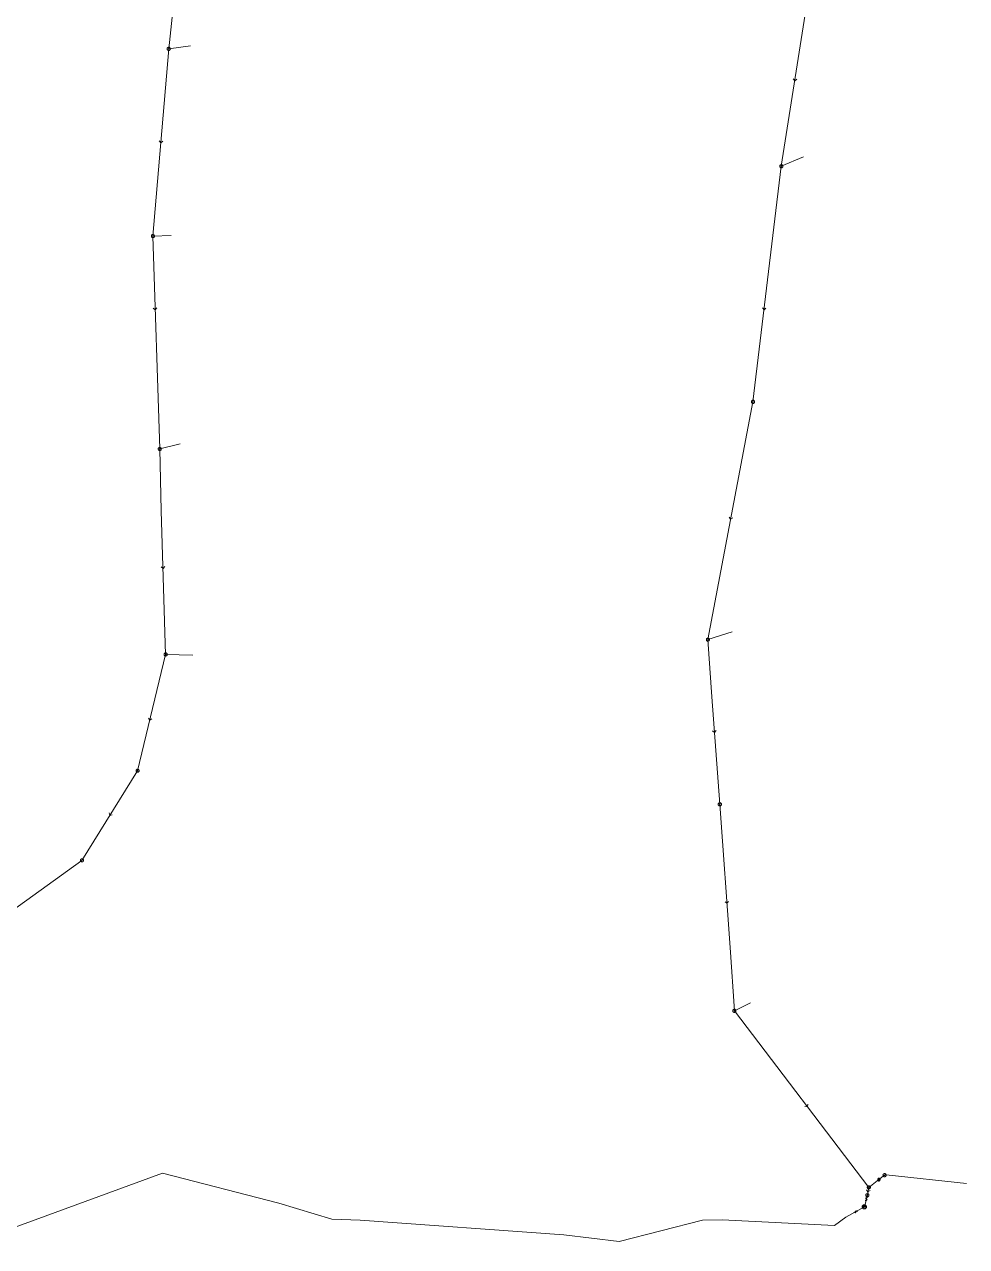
# Model space of a CAD drawing. Header units: metres. Extents: x 25504150 to 25508618, y 6694193 to 6702753.
# Drawn here: x 25506682.5 to 25506960.9, y 6701364.4 to 6701725.7 of the extents above; entities that cross this region are included whole.
import ezdxf

# ---------------------------------------------------------------- set-up
doc = ezdxf.new("R2010")
doc.units = ezdxf.units.M
for name, pattern in [('Paineviemariputket', [0]), ('Paineviemarivarusteet', [0]), ('Psewer_node', [0]), ('Sewer_node', [0]), ('Viemariputket', [0]), ('Viemarivarusteet', [0])]:
    doc.linetypes.add(name, pattern=pattern)
for name, color, linetype, lineweight in [('Paineviemariputket', 7, 'Paineviemariputket', 0), ('Paineviemarivarusteet', 7, 'Paineviemarivarusteet', 0), ('Psewer_node', 7, 'Psewer_node', 0), ('Sewer_node', 7, 'Sewer_node', 0), ('Viemariputket', 7, 'Viemariputket', 0), ('Viemarivarusteet', 7, 'Viemarivarusteet', 0)]:
    doc.layers.add(name, color=color, linetype=linetype, lineweight=lineweight)

msp = doc.modelspace()

# ---------------------------------------------------------------- linework, layer by layer
at = {"layer": 'Paineviemariputket', "color": 1, "linetype": 'Continuous', "lineweight": 15, "flags": 128}
msp.add_lwpolyline([(25506664.41, 6701364.37), (25506665.63, 6701365.02), (25506723.28, 6701386.07), (25506757.67, 6701377.15), (25506773.36, 6701372.51), (25506781.75, 6701372.21), (25506841.91, 6701367.84), (25506858.29, 6701365.91), (25506882.91, 6701372.13), (25506888.69, 6701372.29), (25506921.91, 6701370.64), (25506925.3, 6701373.04), (25506930.73, 6701376.12)], dxfattribs=at)
at = {"layer": 'Paineviemarivarusteet', "color": 32, "true_color": 0xb46600}
msp.add_point((25506930.73, 6701376.12), dxfattribs=at)
at = {"layer": 'Psewer_node', "color": 14, "linetype": 'Continuous', "true_color": 0xa60000}
for p, q in [((25506930.15, 6701375.87), (25506930.81, 6701376.74)), ((25506931.23, 6701375.74), (25506930.15, 6701375.87)), ((25506930.81, 6701376.74), (25506931.23, 6701375.74))]:
    msp.add_line(p, q, dxfattribs=at)
at = {"layer": 'Psewer_node', "color": 14, "linetype": 'Continuous', "true_color": 0xa60000, "flags": 128}
msp.add_lwpolyline([(25506931.35, 6701376.04), (25506931.35, 6701376.14), (25506931.34, 6701376.24), (25506931.32, 6701376.33), (25506931.28, 6701376.42), (25506931.22, 6701376.5), (25506931.16, 6701376.57), (25506931.08, 6701376.64), (25506931, 6701376.68), (25506930.91, 6701376.72), (25506930.81, 6701376.74), (25506930.71, 6701376.74), (25506930.61, 6701376.73), (25506930.52, 6701376.71), (25506930.43, 6701376.67), (25506930.35, 6701376.61), (25506930.28, 6701376.55), (25506930.21, 6701376.47), (25506930.17, 6701376.39), (25506930.13, 6701376.3), (25506930.11, 6701376.2), (25506930.11, 6701376.1), (25506930.12, 6701376), (25506930.14, 6701375.91), (25506930.18, 6701375.82), (25506930.24, 6701375.74), (25506930.3, 6701375.67), (25506930.38, 6701375.6), (25506930.46, 6701375.56), (25506930.55, 6701375.52), (25506930.65, 6701375.5), (25506930.75, 6701375.5), (25506930.85, 6701375.51), (25506930.94, 6701375.53), (25506931.03, 6701375.57), (25506931.11, 6701375.63), (25506931.18, 6701375.69), (25506931.25, 6701375.77), (25506931.29, 6701375.85), (25506931.33, 6701375.94)], close=True, dxfattribs=at)
at = {"layer": 'Sewer_node', "color": 46, "linetype": 'Continuous', "true_color": 0x7f5f00, "flags": 128}
for points, elevation in [([(25506725.62, 6701718.46), (25506725.61, 6701718.53), (25506725.6, 6701718.61), (25506725.57, 6701718.67), (25506725.53, 6701718.74), (25506725.48, 6701718.79), (25506725.43, 6701718.84), (25506725.36, 6701718.88), (25506725.3, 6701718.91), (25506725.22, 6701718.92), (25506725.15, 6701718.93), (25506725.08, 6701718.92), (25506725, 6701718.91), (25506724.94, 6701718.88), (25506724.87, 6701718.84), (25506724.82, 6701718.79), (25506724.77, 6701718.74), (25506724.73, 6701718.67), (25506724.7, 6701718.61), (25506724.69, 6701718.53), (25506724.68, 6701718.46), (25506724.69, 6701718.39), (25506724.7, 6701718.31), (25506724.73, 6701718.25), (25506724.77, 6701718.18), (25506724.82, 6701718.13), (25506724.87, 6701718.08), (25506724.94, 6701718.04), (25506725, 6701718.01), (25506725.08, 6701718), (25506725.15, 6701717.99), (25506725.22, 6701718), (25506725.3, 6701718.01), (25506725.36, 6701718.04), (25506725.43, 6701718.08), (25506725.48, 6701718.13), (25506725.53, 6701718.18), (25506725.57, 6701718.25), (25506725.6, 6701718.31), (25506725.61, 6701718.39)], 50.53), ([(25506906.65, 6701683.76), (25506906.64, 6701683.83), (25506906.63, 6701683.9), (25506906.6, 6701683.97), (25506906.56, 6701684.03), (25506906.52, 6701684.09), (25506906.46, 6701684.13), (25506906.4, 6701684.17), (25506906.33, 6701684.2), (25506906.26, 6701684.21), (25506906.19, 6701684.22), (25506906.12, 6701684.21), (25506906.05, 6701684.2), (25506905.98, 6701684.17), (25506905.92, 6701684.13), (25506905.86, 6701684.09), (25506905.82, 6701684.03), (25506905.78, 6701683.97), (25506905.75, 6701683.9), (25506905.74, 6701683.83), (25506905.73, 6701683.76), (25506905.74, 6701683.69), (25506905.75, 6701683.62), (25506905.78, 6701683.55), (25506905.82, 6701683.49), (25506905.86, 6701683.43), (25506905.92, 6701683.39), (25506905.98, 6701683.35), (25506906.05, 6701683.32), (25506906.12, 6701683.31), (25506906.19, 6701683.3), (25506906.26, 6701683.31), (25506906.33, 6701683.32), (25506906.4, 6701683.35), (25506906.46, 6701683.39), (25506906.52, 6701683.43), (25506906.56, 6701683.49), (25506906.6, 6701683.55), (25506906.63, 6701683.62), (25506906.64, 6701683.69)], 35.82), ([(25506720.93, 6701663.1), (25506720.92, 6701663.17), (25506720.91, 6701663.24), (25506720.88, 6701663.31), (25506720.84, 6701663.37), (25506720.8, 6701663.43), (25506720.74, 6701663.47), (25506720.68, 6701663.51), (25506720.61, 6701663.54), (25506720.54, 6701663.55), (25506720.47, 6701663.56), (25506720.4, 6701663.55), (25506720.33, 6701663.54), (25506720.26, 6701663.51), (25506720.2, 6701663.47), (25506720.14, 6701663.43), (25506720.1, 6701663.37), (25506720.06, 6701663.31), (25506720.03, 6701663.24), (25506720.02, 6701663.17), (25506720.01, 6701663.1), (25506720.02, 6701663.03), (25506720.03, 6701662.96), (25506720.06, 6701662.89), (25506720.1, 6701662.83), (25506720.14, 6701662.77), (25506720.2, 6701662.73), (25506720.26, 6701662.69), (25506720.33, 6701662.66), (25506720.4, 6701662.65), (25506720.47, 6701662.64), (25506720.54, 6701662.65), (25506720.61, 6701662.66), (25506720.68, 6701662.69), (25506720.74, 6701662.73), (25506720.8, 6701662.77), (25506720.84, 6701662.83), (25506720.88, 6701662.89), (25506720.91, 6701662.96), (25506720.92, 6701663.03)], 49.8), ([(25506898.29, 6701614.1), (25506898.28, 6701614.17), (25506898.27, 6701614.25), (25506898.24, 6701614.31), (25506898.2, 6701614.38), (25506898.15, 6701614.43), (25506898.1, 6701614.48), (25506898.03, 6701614.52), (25506897.97, 6701614.55), (25506897.89, 6701614.56), (25506897.82, 6701614.57), (25506897.75, 6701614.56), (25506897.67, 6701614.55), (25506897.61, 6701614.52), (25506897.54, 6701614.48), (25506897.49, 6701614.43), (25506897.44, 6701614.38), (25506897.4, 6701614.31), (25506897.37, 6701614.25), (25506897.36, 6701614.17), (25506897.35, 6701614.1), (25506897.36, 6701614.03), (25506897.37, 6701613.95), (25506897.4, 6701613.89), (25506897.44, 6701613.82), (25506897.49, 6701613.77), (25506897.54, 6701613.72), (25506897.61, 6701613.68), (25506897.67, 6701613.65), (25506897.75, 6701613.64), (25506897.82, 6701613.63), (25506897.89, 6701613.64), (25506897.97, 6701613.65), (25506898.03, 6701613.68), (25506898.1, 6701613.72), (25506898.15, 6701613.77), (25506898.2, 6701613.82), (25506898.24, 6701613.89), (25506898.27, 6701613.95), (25506898.28, 6701614.03)], 35.82), ([(25506722.95, 6701600.17), (25506722.94, 6701600.24), (25506722.93, 6701600.31), (25506722.9, 6701600.38), (25506722.86, 6701600.44), (25506722.82, 6701600.5), (25506722.76, 6701600.54), (25506722.7, 6701600.58), (25506722.63, 6701600.61), (25506722.56, 6701600.62), (25506722.49, 6701600.63), (25506722.42, 6701600.62), (25506722.35, 6701600.61), (25506722.28, 6701600.58), (25506722.22, 6701600.54), (25506722.16, 6701600.5), (25506722.12, 6701600.44), (25506722.08, 6701600.38), (25506722.05, 6701600.31), (25506722.04, 6701600.24), (25506722.03, 6701600.17), (25506722.04, 6701600.1), (25506722.05, 6701600.03), (25506722.08, 6701599.96), (25506722.12, 6701599.9), (25506722.16, 6701599.84), (25506722.22, 6701599.8), (25506722.28, 6701599.76), (25506722.35, 6701599.73), (25506722.42, 6701599.72), (25506722.49, 6701599.71), (25506722.56, 6701599.72), (25506722.63, 6701599.73), (25506722.7, 6701599.76), (25506722.76, 6701599.8), (25506722.82, 6701599.84), (25506722.86, 6701599.9), (25506722.9, 6701599.96), (25506722.93, 6701600.03), (25506722.94, 6701600.1)], 49.02), ([(25506884.96, 6701543.81), (25506884.95, 6701543.88), (25506884.94, 6701543.95), (25506884.91, 6701544.02), (25506884.87, 6701544.08), (25506884.83, 6701544.14), (25506884.77, 6701544.18), (25506884.71, 6701544.22), (25506884.64, 6701544.25), (25506884.57, 6701544.26), (25506884.5, 6701544.27), (25506884.43, 6701544.26), (25506884.36, 6701544.25), (25506884.29, 6701544.22), (25506884.23, 6701544.18), (25506884.17, 6701544.14), (25506884.13, 6701544.08), (25506884.09, 6701544.02), (25506884.06, 6701543.95), (25506884.05, 6701543.88), (25506884.04, 6701543.81), (25506884.05, 6701543.74), (25506884.06, 6701543.67), (25506884.09, 6701543.6), (25506884.13, 6701543.54), (25506884.17, 6701543.48), (25506884.23, 6701543.44), (25506884.29, 6701543.4), (25506884.36, 6701543.37), (25506884.43, 6701543.36), (25506884.5, 6701543.35), (25506884.57, 6701543.36), (25506884.64, 6701543.37), (25506884.71, 6701543.4), (25506884.77, 6701543.44), (25506884.83, 6701543.48), (25506884.87, 6701543.54), (25506884.91, 6701543.6), (25506884.94, 6701543.67), (25506884.95, 6701543.74)], 35.82), ([(25506724.7, 6701539.42), (25506724.69, 6701539.49), (25506724.68, 6701539.57), (25506724.65, 6701539.63), (25506724.61, 6701539.7), (25506724.56, 6701539.75), (25506724.51, 6701539.8), (25506724.44, 6701539.84), (25506724.38, 6701539.87), (25506724.3, 6701539.88), (25506724.23, 6701539.89), (25506724.16, 6701539.88), (25506724.08, 6701539.87), (25506724.02, 6701539.84), (25506723.95, 6701539.8), (25506723.9, 6701539.75), (25506723.85, 6701539.7), (25506723.81, 6701539.63), (25506723.78, 6701539.57), (25506723.77, 6701539.49), (25506723.76, 6701539.42), (25506723.77, 6701539.35), (25506723.78, 6701539.27), (25506723.81, 6701539.21), (25506723.85, 6701539.14), (25506723.9, 6701539.09), (25506723.95, 6701539.04), (25506724.02, 6701539), (25506724.08, 6701538.97), (25506724.16, 6701538.96), (25506724.23, 6701538.95), (25506724.3, 6701538.96), (25506724.38, 6701538.97), (25506724.44, 6701539), (25506724.51, 6701539.04), (25506724.56, 6701539.09), (25506724.61, 6701539.14), (25506724.65, 6701539.21), (25506724.68, 6701539.27), (25506724.69, 6701539.35)], 48.28), ([(25506716.4, 6701505.04), (25506716.39, 6701505.11), (25506716.38, 6701505.18), (25506716.35, 6701505.25), (25506716.31, 6701505.31), (25506716.27, 6701505.37), (25506716.21, 6701505.41), (25506716.15, 6701505.45), (25506716.08, 6701505.48), (25506716.01, 6701505.49), (25506715.94, 6701505.5), (25506715.87, 6701505.49), (25506715.8, 6701505.48), (25506715.73, 6701505.45), (25506715.67, 6701505.41), (25506715.61, 6701505.37), (25506715.57, 6701505.31), (25506715.53, 6701505.25), (25506715.5, 6701505.18), (25506715.49, 6701505.11), (25506715.48, 6701505.04), (25506715.49, 6701504.97), (25506715.5, 6701504.9), (25506715.53, 6701504.83), (25506715.57, 6701504.77), (25506715.61, 6701504.71), (25506715.67, 6701504.67), (25506715.73, 6701504.63), (25506715.8, 6701504.6), (25506715.87, 6701504.59), (25506715.94, 6701504.58), (25506716.01, 6701504.59), (25506716.08, 6701504.6), (25506716.15, 6701504.63), (25506716.21, 6701504.67), (25506716.27, 6701504.71), (25506716.31, 6701504.77), (25506716.35, 6701504.83), (25506716.38, 6701504.9), (25506716.39, 6701504.97)], 47.85), ([(25506888.49, 6701495.11), (25506888.48, 6701495.18), (25506888.47, 6701495.26), (25506888.44, 6701495.32), (25506888.4, 6701495.39), (25506888.35, 6701495.44), (25506888.3, 6701495.49), (25506888.23, 6701495.53), (25506888.17, 6701495.56), (25506888.09, 6701495.57), (25506888.02, 6701495.58), (25506887.95, 6701495.57), (25506887.87, 6701495.56), (25506887.81, 6701495.53), (25506887.74, 6701495.49), (25506887.69, 6701495.44), (25506887.64, 6701495.39), (25506887.6, 6701495.32), (25506887.57, 6701495.26), (25506887.56, 6701495.18), (25506887.55, 6701495.11), (25506887.56, 6701495.04), (25506887.57, 6701494.96), (25506887.6, 6701494.9), (25506887.64, 6701494.83), (25506887.69, 6701494.78), (25506887.74, 6701494.73), (25506887.81, 6701494.69), (25506887.87, 6701494.66), (25506887.95, 6701494.65), (25506888.02, 6701494.64), (25506888.09, 6701494.65), (25506888.17, 6701494.66), (25506888.23, 6701494.69), (25506888.3, 6701494.73), (25506888.35, 6701494.78), (25506888.4, 6701494.83), (25506888.44, 6701494.9), (25506888.47, 6701494.96), (25506888.48, 6701495.04)], 35.82), ([(25506699.96, 6701478.55), (25506699.95, 6701478.62), (25506699.94, 6701478.69), (25506699.91, 6701478.76), (25506699.87, 6701478.82), (25506699.83, 6701478.88), (25506699.77, 6701478.92), (25506699.71, 6701478.96), (25506699.64, 6701478.99), (25506699.57, 6701479), (25506699.5, 6701479.01), (25506699.43, 6701479), (25506699.36, 6701478.99), (25506699.29, 6701478.96), (25506699.23, 6701478.92), (25506699.17, 6701478.88), (25506699.13, 6701478.82), (25506699.09, 6701478.76), (25506699.06, 6701478.69), (25506699.05, 6701478.62), (25506699.04, 6701478.55), (25506699.05, 6701478.48), (25506699.06, 6701478.41), (25506699.09, 6701478.34), (25506699.13, 6701478.28), (25506699.17, 6701478.22), (25506699.23, 6701478.18), (25506699.29, 6701478.14), (25506699.36, 6701478.11), (25506699.43, 6701478.1), (25506699.5, 6701478.09), (25506699.57, 6701478.1), (25506699.64, 6701478.11), (25506699.71, 6701478.14), (25506699.77, 6701478.18), (25506699.83, 6701478.22), (25506699.87, 6701478.28), (25506699.91, 6701478.34), (25506699.94, 6701478.41), (25506699.95, 6701478.48)], 47.46), ([(25506892.8, 6701434.07), (25506892.79, 6701434.14), (25506892.78, 6701434.22), (25506892.75, 6701434.28), (25506892.71, 6701434.35), (25506892.66, 6701434.4), (25506892.61, 6701434.45), (25506892.54, 6701434.49), (25506892.48, 6701434.52), (25506892.4, 6701434.53), (25506892.33, 6701434.54), (25506892.26, 6701434.53), (25506892.18, 6701434.52), (25506892.12, 6701434.49), (25506892.05, 6701434.45), (25506892, 6701434.4), (25506891.95, 6701434.35), (25506891.91, 6701434.28), (25506891.88, 6701434.22), (25506891.87, 6701434.14), (25506891.86, 6701434.07), (25506891.87, 6701434), (25506891.88, 6701433.92), (25506891.91, 6701433.86), (25506891.95, 6701433.79), (25506892, 6701433.74), (25506892.05, 6701433.69), (25506892.12, 6701433.65), (25506892.18, 6701433.62), (25506892.26, 6701433.61), (25506892.33, 6701433.6), (25506892.4, 6701433.61), (25506892.48, 6701433.62), (25506892.54, 6701433.65), (25506892.61, 6701433.69), (25506892.66, 6701433.74), (25506892.71, 6701433.79), (25506892.75, 6701433.86), (25506892.78, 6701433.92), (25506892.79, 6701434)], 35.82), ([(25506937.18, 6701385.46), (25506937.17, 6701385.53), (25506937.16, 6701385.61), (25506937.13, 6701385.67), (25506937.09, 6701385.74), (25506937.04, 6701385.79), (25506936.99, 6701385.84), (25506936.92, 6701385.88), (25506936.86, 6701385.91), (25506936.78, 6701385.92), (25506936.71, 6701385.93), (25506936.64, 6701385.92), (25506936.56, 6701385.91), (25506936.5, 6701385.88), (25506936.43, 6701385.84), (25506936.38, 6701385.79), (25506936.33, 6701385.74), (25506936.29, 6701385.67), (25506936.26, 6701385.61), (25506936.25, 6701385.53), (25506936.24, 6701385.46), (25506936.25, 6701385.39), (25506936.26, 6701385.31), (25506936.29, 6701385.25), (25506936.33, 6701385.18), (25506936.38, 6701385.13), (25506936.43, 6701385.08), (25506936.5, 6701385.04), (25506936.56, 6701385.01), (25506936.64, 6701385), (25506936.71, 6701384.99), (25506936.78, 6701385), (25506936.86, 6701385.01), (25506936.92, 6701385.04), (25506936.99, 6701385.08), (25506937.04, 6701385.13), (25506937.09, 6701385.18), (25506937.13, 6701385.25), (25506937.16, 6701385.31), (25506937.17, 6701385.39)], 34.64), ([(25506932.52, 6701381.86), (25506932.51, 6701381.93), (25506932.5, 6701382), (25506932.47, 6701382.07), (25506932.43, 6701382.13), (25506932.39, 6701382.19), (25506932.33, 6701382.23), (25506932.27, 6701382.27), (25506932.2, 6701382.3), (25506932.13, 6701382.31), (25506932.06, 6701382.32), (25506931.99, 6701382.31), (25506931.92, 6701382.3), (25506931.85, 6701382.27), (25506931.79, 6701382.23), (25506931.73, 6701382.19), (25506931.69, 6701382.13), (25506931.65, 6701382.07), (25506931.62, 6701382), (25506931.61, 6701381.93), (25506931.6, 6701381.86), (25506931.61, 6701381.79), (25506931.62, 6701381.72), (25506931.65, 6701381.65), (25506931.69, 6701381.59), (25506931.73, 6701381.53), (25506931.79, 6701381.49), (25506931.85, 6701381.45), (25506931.92, 6701381.42), (25506931.99, 6701381.41), (25506932.06, 6701381.4), (25506932.13, 6701381.41), (25506932.2, 6701381.42), (25506932.27, 6701381.45), (25506932.33, 6701381.49), (25506932.39, 6701381.53), (25506932.43, 6701381.59), (25506932.47, 6701381.65), (25506932.5, 6701381.72), (25506932.51, 6701381.79)], 34.86), ([(25506932.08, 6701379.54), (25506932.07, 6701379.61), (25506932.06, 6701379.68), (25506932.03, 6701379.75), (25506931.99, 6701379.81), (25506931.95, 6701379.87), (25506931.89, 6701379.91), (25506931.83, 6701379.95), (25506931.76, 6701379.98), (25506931.69, 6701379.99), (25506931.62, 6701380), (25506931.55, 6701379.99), (25506931.48, 6701379.98), (25506931.41, 6701379.95), (25506931.35, 6701379.91), (25506931.29, 6701379.87), (25506931.25, 6701379.81), (25506931.21, 6701379.75), (25506931.18, 6701379.68), (25506931.17, 6701379.61), (25506931.16, 6701379.54), (25506931.17, 6701379.47), (25506931.18, 6701379.4), (25506931.21, 6701379.33), (25506931.25, 6701379.27), (25506931.29, 6701379.21), (25506931.35, 6701379.17), (25506931.41, 6701379.13), (25506931.48, 6701379.1), (25506931.55, 6701379.09), (25506931.62, 6701379.08), (25506931.69, 6701379.09), (25506931.76, 6701379.1), (25506931.83, 6701379.13), (25506931.89, 6701379.17), (25506931.95, 6701379.21), (25506931.99, 6701379.27), (25506932.03, 6701379.33), (25506932.06, 6701379.4), (25506932.07, 6701379.47)], 34.89)]:
    msp.add_lwpolyline(points, close=True, dxfattribs=dict(at, elevation=elevation))
for points in [[(25506909.7, 6701709.61), (25506910.16, 6701709.02), (25506910.75, 6701709.46)], [(25506722.31, 6701691.24), (25506722.81, 6701690.68), (25506723.37, 6701691.16)], [(25506720.59, 6701641.84), (25506721.15, 6701641.34), (25506721.65, 6701641.89)], [(25506900.61, 6701641.87), (25506901.09, 6701641.29), (25506901.66, 6701641.76)], [(25506890.77, 6701580.02), (25506891.21, 6701579.41), (25506891.82, 6701579.84)], [(25506722.9, 6701565.34), (25506723.46, 6701564.84), (25506723.96, 6701565.39)], [(25506719.13, 6701520.58), (25506719.54, 6701519.95), (25506720.16, 6701520.35)], [(25506885.88, 6701516.85), (25506886.46, 6701516.37), (25506886.94, 6701516.94)], [(25506707.56, 6701492.57), (25506707.75, 6701491.85), (25506708.47, 6701492.03)], [(25506889.55, 6701466.33), (25506890.13, 6701465.86), (25506890.61, 6701466.43)], [(25506913.18, 6701405.78), (25506913.93, 6701405.69), (25506914.02, 6701406.43)], [(25506931.18, 6701377.9), (25506931.16, 6701377.91), (25506931.15, 6701377.92), (25506931.14, 6701377.92), (25506931.13, 6701377.93), (25506931.12, 6701377.94), (25506931.12, 6701377.95), (25506931.11, 6701377.96), (25506931.11, 6701377.96), (25506931.1, 6701377.97), (25506931.1, 6701377.98), (25506931.1, 6701377.99), (25506931.1, 6701378), (25506931.1, 6701378.01), (25506931.1, 6701378.02), (25506931.1, 6701378.03), (25506931.1, 6701378.04), (25506931.11, 6701378.05), (25506931.11, 6701378.06), (25506931.12, 6701378.07), (25506931.12, 6701378.07), (25506931.13, 6701378.08), (25506931.14, 6701378.09), (25506931.15, 6701378.09), (25506931.16, 6701378.1), (25506931.17, 6701378.1), (25506931.18, 6701378.1), (25506931.19, 6701378.11), (25506931.2, 6701378.11), (25506931.21, 6701378.11), (25506931.22, 6701378.11), (25506931.23, 6701378.11), (25506931.24, 6701378.11), (25506931.26, 6701378.1)], [(25506931.34, 6701378.44), (25506931.31, 6701378.45), (25506931.29, 6701378.45), (25506931.27, 6701378.46), (25506931.26, 6701378.47), (25506931.24, 6701378.48), (25506931.23, 6701378.49), (25506931.21, 6701378.5), (25506931.2, 6701378.51), (25506931.19, 6701378.53), (25506931.18, 6701378.54), (25506931.17, 6701378.55), (25506931.17, 6701378.57), (25506931.16, 6701378.58), (25506931.16, 6701378.6), (25506931.16, 6701378.61), (25506931.16, 6701378.63), (25506931.16, 6701378.64), (25506931.16, 6701378.65), (25506931.17, 6701378.67), (25506931.17, 6701378.68), (25506931.18, 6701378.69), (25506931.19, 6701378.7), (25506931.2, 6701378.72), (25506931.21, 6701378.73), (25506931.23, 6701378.73), (25506931.24, 6701378.74), (25506931.26, 6701378.75), (25506931.28, 6701378.76), (25506931.29, 6701378.76), (25506931.31, 6701378.76), (25506931.33, 6701378.77), (25506931.35, 6701378.77), (25506931.37, 6701378.77), (25506931.4, 6701378.76)], [(25506931.27, 6701378.1), (25506931.29, 6701378.1), (25506931.31, 6701378.09), (25506931.33, 6701378.09), (25506931.35, 6701378.09), (25506931.37, 6701378.1), (25506931.38, 6701378.1), (25506931.4, 6701378.1), (25506931.42, 6701378.11), (25506931.43, 6701378.12), (25506931.45, 6701378.13), (25506931.46, 6701378.14), (25506931.47, 6701378.15), (25506931.48, 6701378.16), (25506931.49, 6701378.17), (25506931.5, 6701378.18), (25506931.51, 6701378.2), (25506931.51, 6701378.21), (25506931.51, 6701378.23), (25506931.52, 6701378.24), (25506931.52, 6701378.26), (25506931.51, 6701378.27), (25506931.51, 6701378.29), (25506931.51, 6701378.3), (25506931.5, 6701378.32), (25506931.49, 6701378.33), (25506931.48, 6701378.35), (25506931.47, 6701378.36), (25506931.46, 6701378.37), (25506931.45, 6701378.39), (25506931.43, 6701378.4), (25506931.42, 6701378.41), (25506931.4, 6701378.42), (25506931.38, 6701378.43), (25506931.37, 6701378.43), (25506931.35, 6701378.44)], [(25506931.37, 6701381.15), (25506931.81, 6701380.54), (25506932.41, 6701380.97)], [(25506931.43, 6701378.76), (25506931.45, 6701378.75), (25506931.46, 6701378.76), (25506931.48, 6701378.76), (25506931.49, 6701378.76), (25506931.5, 6701378.76), (25506931.51, 6701378.76), (25506931.52, 6701378.77), (25506931.52, 6701378.77), (25506931.53, 6701378.78), (25506931.54, 6701378.78), (25506931.55, 6701378.79), (25506931.55, 6701378.8), (25506931.56, 6701378.81), (25506931.56, 6701378.81), (25506931.56, 6701378.82), (25506931.56, 6701378.83), (25506931.57, 6701378.84), (25506931.57, 6701378.85), (25506931.56, 6701378.86), (25506931.56, 6701378.86), (25506931.56, 6701378.87), (25506931.55, 6701378.88), (25506931.55, 6701378.89), (25506931.54, 6701378.9), (25506931.54, 6701378.91), (25506931.53, 6701378.91), (25506931.52, 6701378.92), (25506931.51, 6701378.93), (25506931.5, 6701378.93), (25506931.48, 6701378.94)], [(25506927.7, 6701374.43), (25506927.69, 6701374.45), (25506927.69, 6701374.46), (25506927.69, 6701374.47), (25506927.69, 6701374.48), (25506927.69, 6701374.5), (25506927.7, 6701374.51), (25506927.7, 6701374.52), (25506927.7, 6701374.52), (25506927.71, 6701374.53), (25506927.71, 6701374.54), (25506927.72, 6701374.55), (25506927.73, 6701374.56), (25506927.73, 6701374.56), (25506927.74, 6701374.57), (25506927.75, 6701374.57), (25506927.76, 6701374.57), (25506927.77, 6701374.58), (25506927.78, 6701374.58), (25506927.79, 6701374.58), (25506927.8, 6701374.58), (25506927.81, 6701374.58), (25506927.82, 6701374.57), (25506927.83, 6701374.57), (25506927.84, 6701374.57), (25506927.85, 6701374.56), (25506927.86, 6701374.56), (25506927.86, 6701374.55), (25506927.87, 6701374.54), (25506927.88, 6701374.53), (25506927.89, 6701374.51)], [(25506927.91, 6701374.5), (25506927.92, 6701374.47), (25506927.93, 6701374.46), (25506927.95, 6701374.44), (25506927.96, 6701374.43), (25506927.97, 6701374.42), (25506927.99, 6701374.41), (25506928, 6701374.4), (25506928.02, 6701374.39), (25506928.04, 6701374.39), (25506928.05, 6701374.38), (25506928.07, 6701374.38), (25506928.08, 6701374.38), (25506928.1, 6701374.38), (25506928.12, 6701374.38), (25506928.13, 6701374.39), (25506928.14, 6701374.39), (25506928.16, 6701374.4), (25506928.17, 6701374.41), (25506928.18, 6701374.41), (25506928.19, 6701374.43), (25506928.2, 6701374.44), (25506928.21, 6701374.45), (25506928.22, 6701374.46), (25506928.23, 6701374.48), (25506928.23, 6701374.5), (25506928.24, 6701374.51), (25506928.24, 6701374.53), (25506928.24, 6701374.55), (25506928.24, 6701374.57), (25506928.24, 6701374.58), (25506928.23, 6701374.6), (25506928.23, 6701374.62), (25506928.22, 6701374.64), (25506928.22, 6701374.65), (25506928.21, 6701374.67)], [(25506928.21, 6701374.67), (25506928.2, 6701374.69), (25506928.19, 6701374.71), (25506928.18, 6701374.72), (25506928.17, 6701374.74), (25506928.17, 6701374.76), (25506928.16, 6701374.78), (25506928.16, 6701374.79), (25506928.16, 6701374.81), (25506928.16, 6701374.83), (25506928.16, 6701374.85), (25506928.16, 6701374.86), (25506928.17, 6701374.88), (25506928.17, 6701374.89), (25506928.18, 6701374.91), (25506928.19, 6701374.92), (25506928.2, 6701374.93), (25506928.21, 6701374.94), (25506928.22, 6701374.95), (25506928.23, 6701374.96), (25506928.25, 6701374.96), (25506928.26, 6701374.97), (25506928.27, 6701374.97), (25506928.29, 6701374.97), (25506928.3, 6701374.97), (25506928.32, 6701374.97), (25506928.34, 6701374.96), (25506928.35, 6701374.96), (25506928.37, 6701374.95), (25506928.38, 6701374.94), (25506928.4, 6701374.93), (25506928.41, 6701374.92), (25506928.43, 6701374.91), (25506928.44, 6701374.9), (25506928.46, 6701374.88), (25506928.47, 6701374.87), (25506928.48, 6701374.85)], [(25506928.49, 6701374.84), (25506928.5, 6701374.82), (25506928.51, 6701374.82), (25506928.52, 6701374.81), (25506928.52, 6701374.8), (25506928.53, 6701374.79), (25506928.54, 6701374.79), (25506928.55, 6701374.78), (25506928.56, 6701374.78), (25506928.57, 6701374.78), (25506928.58, 6701374.78), (25506928.59, 6701374.77), (25506928.6, 6701374.77), (25506928.61, 6701374.78), (25506928.62, 6701374.78), (25506928.62, 6701374.78), (25506928.63, 6701374.78), (25506928.64, 6701374.79), (25506928.65, 6701374.79), (25506928.65, 6701374.8), (25506928.66, 6701374.81), (25506928.66, 6701374.81), (25506928.67, 6701374.82), (25506928.67, 6701374.83), (25506928.67, 6701374.84), (25506928.67, 6701374.85), (25506928.67, 6701374.86), (25506928.67, 6701374.87), (25506928.67, 6701374.88), (25506928.67, 6701374.89), (25506928.67, 6701374.91), (25506928.67, 6701374.92), (25506928.66, 6701374.94)]]:
    msp.add_lwpolyline(points, dxfattribs=at)
at = {"layer": 'Viemariputket', "color": 1, "linetype": 'Continuous', "lineweight": 15}
for p, q in [((25506725.15, 6701718.46), (25506731.25, 6701777.34)), ((25506913.85, 6701732.49), (25506906.19, 6701683.76)), ((25506720.47, 6701663.1), (25506725.15, 6701718.46)), ((25506725.15, 6701718.46), (25506731.53, 6701719.31)), ((25506906.19, 6701683.76), (25506912.72, 6701686.49)), ((25506897.82, 6701614.1), (25506906.19, 6701683.76)), ((25506720.47, 6701663.1), (25506725.83, 6701663.31)), ((25506720.47, 6701663.1), (25506722.49, 6701600.17)), ((25506897.82, 6701614.1), (25506884.5, 6701543.81)), ((25506722.49, 6701600.17), (25506728.51, 6701601.66)), ((25506884.5, 6701543.81), (25506891.68, 6701546.08)), ((25506715.94, 6701505.04), (25506724.23, 6701539.42)), ((25506724.23, 6701539.42), (25506732.22, 6701539.16)), ((25506699.5, 6701478.55), (25506715.94, 6701505.04)), ((25506650.61, 6701443.29), (25506699.5, 6701478.55)), ((25506892.33, 6701434.07), (25506897.06, 6701436.42)), ((25506892.33, 6701434.07), (25506932.06, 6701381.86)), ((25506936.71, 6701385.46), (25506935.04, 6701384.17)), ((25506932.06, 6701381.86), (25506931.62, 6701379.54)), ((25506935.04, 6701384.17), (25506932.06, 6701381.86)), ((25506931.62, 6701379.54), (25506930.73, 6701376.12))]:
    msp.add_line(p, q, dxfattribs=at)
at = {"layer": 'Viemariputket', "color": 1, "linetype": 'Continuous', "lineweight": 15, "flags": 128}
for points in [[(25506724.23, 6701539.42), (25506722.94, 6701581.88), (25506722.49, 6701600.17)], [(25506884.5, 6701543.81), (25506885.68, 6701526.92), (25506888.02, 6701495.11)], [(25506888.02, 6701495.11), (25506891.11, 6701452.8), (25506892.33, 6701434.07)], [(25506960.94, 6701383.02), (25506937.14, 6701385.6), (25506936.84, 6701385.6), (25506936.71, 6701385.46)]]:
    msp.add_lwpolyline(points, dxfattribs=at)
at = {"layer": 'Viemarivarusteet', "color": 2, "linetype": 'Continuous', "lineweight": 25, "elevation": 33.74, "flags": 128}
msp.add_lwpolyline([(25506935.39, 6701384.17), (25506935.39, 6701384.22), (25506935.37, 6701384.28), (25506935.35, 6701384.33), (25506935.32, 6701384.38), (25506935.29, 6701384.42), (25506935.25, 6701384.45), (25506935.2, 6701384.48), (25506935.15, 6701384.5), (25506935.09, 6701384.52), (25506935.04, 6701384.52), (25506934.99, 6701384.52), (25506934.93, 6701384.5), (25506934.88, 6701384.48), (25506934.83, 6701384.45), (25506934.79, 6701384.42), (25506934.76, 6701384.38), (25506934.73, 6701384.33), (25506934.71, 6701384.28), (25506934.69, 6701384.22), (25506934.69, 6701384.17), (25506934.69, 6701384.12), (25506934.71, 6701384.06), (25506934.73, 6701384.01), (25506934.76, 6701383.96), (25506934.79, 6701383.92), (25506934.83, 6701383.89), (25506934.88, 6701383.86), (25506934.93, 6701383.84), (25506934.99, 6701383.82), (25506935.04, 6701383.82), (25506935.09, 6701383.82), (25506935.15, 6701383.84), (25506935.2, 6701383.86), (25506935.25, 6701383.89), (25506935.29, 6701383.92), (25506935.32, 6701383.96), (25506935.35, 6701384.01), (25506935.37, 6701384.06), (25506935.39, 6701384.12)], close=True, dxfattribs=at)
at = {"layer": 'Viemarivarusteet', "color": 1}
for p in [(25506725.15, 6701718.46, 50.53), (25506906.19, 6701683.76, 35.82), (25506720.47, 6701663.1, 49.8), (25506897.82, 6701614.1, 35.82), (25506722.49, 6701600.17, 49.02), (25506884.5, 6701543.81, 35.82), (25506724.23, 6701539.42, 48.28), (25506715.94, 6701505.04, 47.85), (25506888.02, 6701495.11, 35.82), (25506699.5, 6701478.55, 47.46), (25506892.33, 6701434.07, 35.82), (25506936.71, 6701385.46, 34.64), (25506932.06, 6701381.86, 34.86), (25506931.62, 6701379.54, 34.89)]:
    msp.add_point(p, dxfattribs=at)
at = {"layer": 'Viemarivarusteet', "color": 28, "true_color": 0x0a0a0a}
msp.add_point((25506935.04, 6701384.17, 33.74), dxfattribs=at)

doc.saveas('drawing.dxf')
